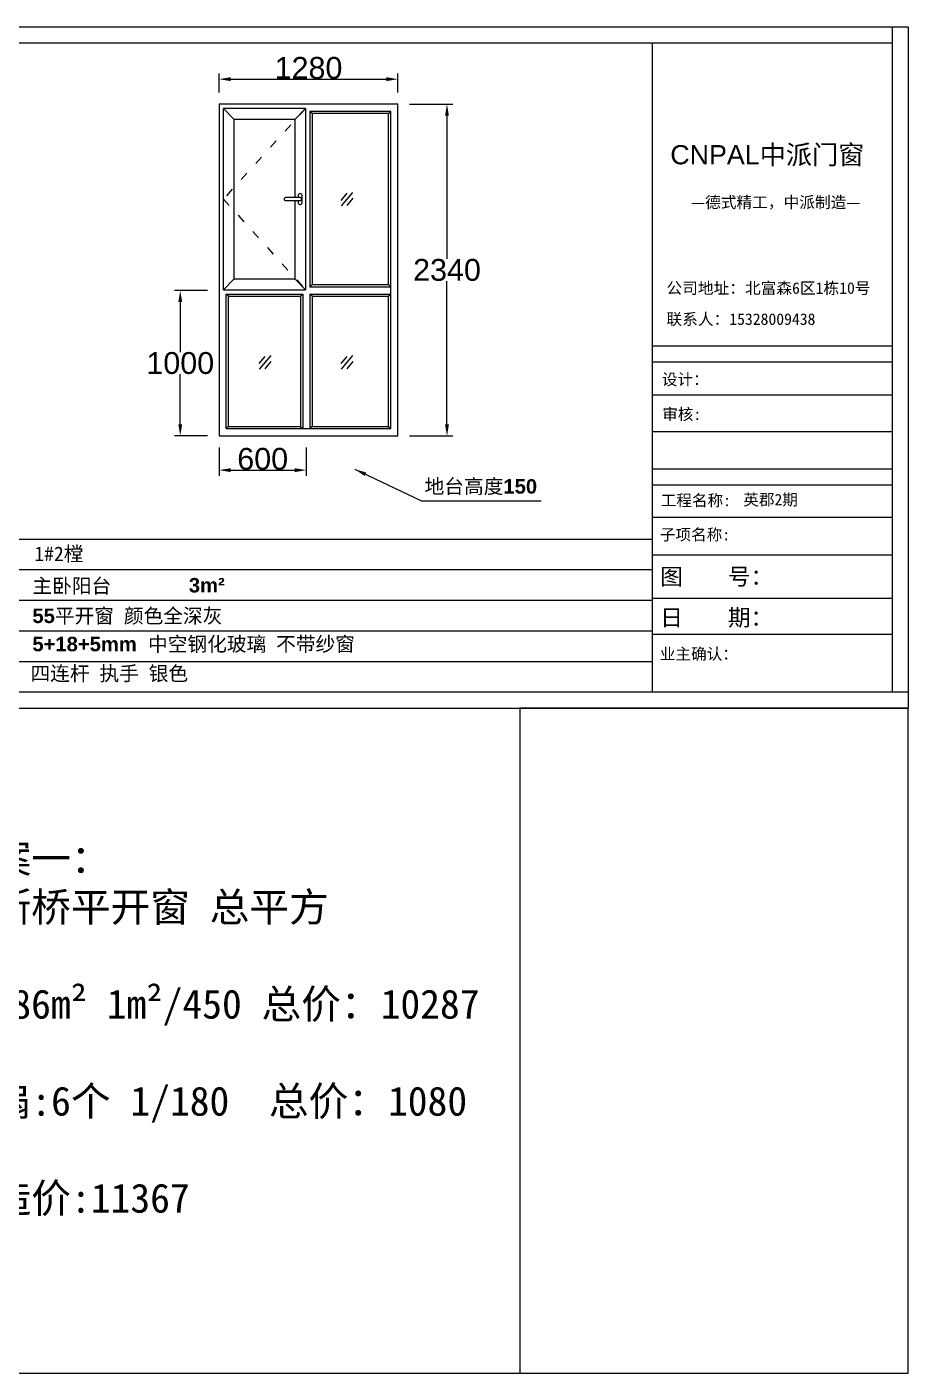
# Model space of a CAD drawing. Header units: inches. Extents: x -138455 to 599497, y -747149 to 13167.
# Drawn here: x 236844 to 242901, y -30309 to -21058 of the extents above; entities that cross this region are included whole.
import ezdxf

# ---------------------------------------------------------------- set-up
doc = ezdxf.new("R2010")
doc.units = ezdxf.units.IN
doc.header["$MEASUREMENT"] = 0
doc.header["$PDMODE"] = 35
doc.header["$PDSIZE"] = -3
doc.linetypes.add('ACAD_ISO03W100', pattern=[30, 12, -18])
doc.layers.add('0 @ 1', color=7, linetype='Continuous')
doc.styles.add('Annotative', font='arialbd.ttf')
doc.styles.add('MtXpl_', font='')
doc.styles.get("Standard").update_dxf_attribs({"font": 'arial.ttf'})
doc.styles.get('MtXpl_').set_extended_font_data('SimSun')
doc.dimstyles.get("Standard").update_dxf_attribs({"dimtxt": 80, "dimasz": 70, "dimexe": 40, "dimexo": 80, "dimgap": 0, "dimtad": 1, "dimtih": 1, "dimtoh": 1, "dimdec": 0, "dimzin": 0, "dimdsep": 46, "dimtxsty": 'Standard', "dimcen": 0.09, "dimadec": 0, "dimazin": 0, "dimtfac": 1, "dimtdec": 0, "dimtofl": 0, "dimtmove": 0, "dimatfit": 3, "dimfxl": 0, "dimtolj": 1, "dimtzin": 0, "dimarcsym": 0})

# ---------------------------------------------------------------- blocks, each defined once
blk = doc.blocks.new('*D429')
at = {"color": 0, "lineweight": -2, "transparency": 16777216}
for p, q in [((238164.7, -21508.9), (238164.7, -21377.3)), ((238244.7, -21417.3), (239314.7, -21417.3)), ((239394.7, -21508.9), (239394.7, -21377.3))]:
    blk.add_line(p, q, dxfattribs=at)
at = {"color": 0, "transparency": 16777216}
for points in [[(238244.7, -21404), (238244.7, -21430.7), (238164.7, -21417.3)], [(239314.7, -21404), (239314.7, -21430.7), (239394.7, -21417.3)]]:
    blk.add_solid(points, dxfattribs=at)
at = {"layer": 'Defpoints', "color": 0, "transparency": 16777216}
for p in [(239394.7, -21417.3), (238164.7, -21588.9), (239394.7, -21588.9)]:
    blk.add_point(p, dxfattribs=at)
at = {"color": 0, "transparency": 16777216, "insert": (238779.7, -21340.7), "char_height": 150, "attachment_point": 5}
blk.add_mtext('\\A1;1280', dxfattribs=at)
blk = doc.blocks.new('*D430')
at = {"color": 0, "lineweight": -2, "transparency": 16777216}
for p, q in [((239474.7, -21588.9), (239771.7, -21588.9)), ((239731.7, -21668.9), (239731.7, -22652.3)), ((239731.7, -23788.9), (239731.7, -22805.5)), ((239474.7, -23868.9), (239771.7, -23868.9))]:
    blk.add_line(p, q, dxfattribs=at)
at = {"color": 0, "transparency": 16777216}
for points in [[(239718.3, -21668.9), (239745, -21668.9), (239731.7, -21588.9)], [(239718.3, -23788.9), (239745, -23788.9), (239731.7, -23868.9)]]:
    blk.add_solid(points, dxfattribs=at)
at = {"layer": 'Defpoints', "color": 0, "transparency": 16777216}
for p in [(239394.7, -21588.9), (239394.7, -23868.9), (239731.7, -23868.9)]:
    blk.add_point(p, dxfattribs=at)
at = {"color": 0, "transparency": 16777216, "insert": (239731.7, -22728.9), "char_height": 150, "attachment_point": 5}
blk.add_mtext('\\A1;2340', dxfattribs=at)
blk = doc.blocks.new('*D431')
at = {"color": 0, "lineweight": -2, "transparency": 16777216}
for p, q in [((238084.7, -22868.9), (237858.1, -22868.9)), ((237898.1, -22948.9), (237898.1, -23292.3)), ((237898.1, -23788.9), (237898.1, -23445.5)), ((238084.7, -23868.9), (237858.1, -23868.9))]:
    blk.add_line(p, q, dxfattribs=at)
at = {"color": 0, "transparency": 16777216}
for points in [[(237884.8, -22948.9), (237911.4, -22948.9), (237898.1, -22868.9)], [(237884.8, -23788.9), (237911.4, -23788.9), (237898.1, -23868.9)]]:
    blk.add_solid(points, dxfattribs=at)
at = {"layer": 'Defpoints', "color": 0, "transparency": 16777216}
for p in [(238164.7, -22868.9), (237898.1, -23868.9), (238164.7, -23868.9)]:
    blk.add_point(p, dxfattribs=at)
at = {"color": 0, "transparency": 16777216, "insert": (237898.1, -23368.9), "char_height": 150, "attachment_point": 5}
blk.add_mtext('\\A1;1000', dxfattribs=at)
blk = doc.blocks.new('*D443')
at = {"color": 0, "lineweight": -2, "transparency": 16777216}
for p, q in [((238164.7, -23948.9), (238164.7, -24144)), ((238764.7, -23948.9), (238764.7, -24144)), ((238244.7, -24104), (238684.7, -24104))]:
    blk.add_line(p, q, dxfattribs=at)
at = {"color": 0, "transparency": 16777216}
for points in [[(238244.7, -24090.7), (238244.7, -24117.4), (238164.7, -24104)], [(238684.7, -24090.7), (238684.7, -24117.4), (238764.7, -24104)]]:
    blk.add_solid(points, dxfattribs=at)
at = {"layer": 'Defpoints', "color": 0, "transparency": 16777216}
for p in [(238164.7, -23868.9), (238764.7, -23868.9), (238764.7, -24104)]:
    blk.add_point(p, dxfattribs=at)
at = {"color": 0, "transparency": 16777216, "insert": (238464.7, -24027.5), "char_height": 150, "attachment_point": 5}
blk.add_mtext('\\A1;600', dxfattribs=at)
blk = doc.blocks.new('dzcs')
blk.add_lwpolyline([(142095.7, -3327.8), (142195.7, -3327.8, 0.414214), (142205.7, -3317.8), (142205.7, -3317.8, 0.414214), (142195.7, -3307.8), (142095.7, -3307.8, 0.414214), (142085.7, -3317.8), (142085.7, -3317.8, 0.414214)], format="xyb", close=True)
blk.add_lwpolyline([(142182.2, -3327.8), (142182.2, -3341.8, 0.414214), (142195.7, -3355.3), (142195.7, -3355.3, 0.414214), (142209.2, -3341.8), (142209.2, -3293.8, 0.414214), (142195.7, -3280.3), (142195.7, -3280.3, 0.414214), (142182.2, -3293.8), (142182.2, -3307.8)], format="xyb")
blk = doc.blocks.new('123as')
at = {"color": 0}
for p, q in [((90189, 51387), (90252, 51462)), ((90194, 51330), (90312, 51470)), ((90251, 51335), (90314, 51410))]:
    blk.add_line(p, q, dxfattribs=at)

msp = doc.modelspace()

# ---------------------------------------------------------------- linework, layer by layer
for p, q in [((231051.1, -21058.2), (242901.3, -21058.2)), ((242791.4, -21058.2), (242791.4, -25628.4)), ((242901.3, -21058.2), (242901.3, -25739.2)), ((236194.3, -21168.1), (242791.4, -21168.1)), ((241142.7, -21168.1), (241142.7, -25628.4)), ((239394.7, -21588.9), (238164.7, -21588.9)), ((238164.7, -21588.9), (238164.7, -23868.9)), ((238759.7, -21618.9), (238194.7, -21618.9)), ((238194.7, -22863.9), (238194.7, -21618.9)), ((238269.7, -21693.9), (238194.7, -21618.9)), ((238684.7, -21693.9), (238759.7, -21618.9)), ((238759.7, -21618.9), (238759.7, -22863.9)), ((238789.7, -21638.9), (238789.7, -22843.9)), ((239344.7, -21638.9), (238789.7, -21638.9)), ((238804.7, -21653.9), (238789.7, -21638.9)), ((239329.7, -21653.9), (239344.7, -21638.9)), ((239344.7, -23818.9), (239344.7, -21638.9)), ((239394.7, -23868.9), (239394.7, -21588.9)), ((238684.7, -21693.9), (238269.7, -21693.9)), ((238269.7, -22788.9), (238269.7, -21693.9)), ((238684.7, -21693.9), (238684.7, -22231.4)), ((238804.7, -21653.9), (238804.7, -22828.9)), ((239329.7, -21653.9), (238804.7, -21653.9)), ((239329.7, -22828.9), (239329.7, -21653.9)), ((238684.7, -22251.4), (238684.7, -22788.9)), ((238194.7, -22863.9), (238269.7, -22788.9)), ((238269.7, -22788.9), (238684.7, -22788.9)), ((238684.7, -22788.9), (238759.7, -22863.9)), ((238804.7, -22828.9), (238789.7, -22843.9)), ((238789.7, -22843.9), (239344.7, -22843.9)), ((238804.7, -22828.9), (239329.7, -22828.9)), ((239329.7, -22828.9), (239344.7, -22843.9)), ((238194.7, -22863.9), (238759.7, -22863.9)), ((238214.7, -22893.9), (238739.7, -22893.9)), ((238214.7, -23818.9), (238214.7, -22893.9)), ((238229.7, -22908.9), (238214.7, -22893.9)), ((238229.7, -22908.9), (238724.7, -22908.9)), ((238229.7, -23803.9), (238229.7, -22908.9)), ((238724.7, -22908.9), (238739.7, -22893.9)), ((238724.7, -22908.9), (238724.7, -23803.9)), ((238739.7, -22893.9), (238739.7, -23818.9)), ((238789.7, -22893.9), (239344.7, -22893.9)), ((238789.7, -22893.9), (238789.7, -23818.9)), ((238804.7, -22908.9), (238789.7, -22893.9)), ((238804.7, -22908.9), (239329.7, -22908.9)), ((238804.7, -22908.9), (238804.7, -23803.9)), ((239329.7, -22908.9), (239344.7, -22893.9)), ((239329.7, -23803.9), (239329.7, -22908.9)), ((241142.7, -23249.5), (242791.4, -23249.5)), ((241142.7, -23359.5), (242791.4, -23359.5)), ((241142.7, -23586.1), (242791.4, -23586.1)), ((238229.7, -23803.9), (238214.7, -23818.9)), ((238214.7, -23818.9), (239344.7, -23818.9)), ((238229.7, -23803.9), (238724.7, -23803.9)), ((238724.7, -23803.9), (238739.7, -23818.9)), ((238804.7, -23803.9), (238789.7, -23818.9)), ((238804.7, -23803.9), (239329.7, -23803.9)), ((239329.7, -23803.9), (239344.7, -23818.9)), ((241142.7, -23838.2), (242791.4, -23838.2)), ((238164.7, -23868.9), (239394.7, -23868.9)), ((241142.7, -24094.2), (242791.4, -24094.2)), ((241142.7, -24204.1), (242791.4, -24204.1)), ((241142.7, -24426.4), (242791.4, -24426.4)), ((236194.3, -24577.5), (241142.7, -24577.5)), ((241142.7, -24686.9), (242791.4, -24686.9)), ((236194.3, -24787.7), (241142.7, -24787.7)), ((236194.3, -24997.9), (241142.7, -24997.9)), ((241142.7, -24982.8), (242791.4, -24982.8)), ((236194.3, -25208.1), (241142.7, -25208.1)), ((241142.7, -25232), (242791.4, -25232)), ((236194.3, -25418.3), (241142.7, -25418.3)), ((231051.1, -25628.4), (237851.8, -25628.4)), ((231051.1, -25628.4), (242901.3, -25628.4)), ((236100.6, -25628.4), (242901.3, -25628.4)), ((226095.3, -25738.4), (242901.3, -25739.2)), ((241344.2, -25739.1), (241344.2, -25739.2)), ((231145.2, -30308.6), (240233.5, -30309.1))]:
    msp.add_line(p, q)
at = {"linetype": 'ACAD_ISO03W100', "ltscale": 5}
msp.add_lwpolyline([(238759.7, -21618.9), (238194.7, -22241.4), (238759.7, -22863.9)], dxfattribs=at)
msp.add_lwpolyline([(242901.3, -25739.2), (240233.5, -25739.2), (240233.5, -30309.1)])
msp.add_lwpolyline([(240233.5, -30309.1), (242901.3, -30309.1), (242901.3, -25739.2), (240233.5, -25739.2)], close=True)

# ---------------------------------------------------------------- block references
at = {"xscale": 0.6684526412304121, "yscale": 0.6684526412304121, "zscale": 0.6684526412304121}
for p in [(178716.1, -56600.3), (178153.5, -57722), (178716.1, -57722)]:
    msp.add_blockref('123as', p, dxfattribs=at)
msp.add_blockref('dzcs', (96526.5, -18923.6))

# ---------------------------------------------------------------- texts
msp.add_text('CNPAL', height=131.9).set_placement((241266.7, -22002.3))
at = {"style": 'MtXpl_'}
for s, height, p in [('中派门窗', 131.9, (241881.1, -22002.3)), ('—德式精工，中派制造—', 79.138, (241409.6, -22302.5)), ('公司地址：北富森6区1栋10号', 79.138, (241240.4, -22892.5)), ('联系人：15328009438', 79.138, (241240.4, -23105.9)), ('设计：', 78.65, (241208.7, -23519.4)), ('审核:', 78.65, (241211.2, -23759)), ('工程名称:', 78.65, (241200.8, -24351.1)), ('英郡2期', 78.65, (241768.5, -24346.1)), ('子项名称:', 78.65, (241194.9, -24586.3)), ('图    号：', 113.96, (241197.2, -24892.4)), ('日    期：', 113.96, (241197.2, -25173.8)), ('业主确认：', 78.65, (241194.8, -25406))]:
    msp.add_text(s, height=height, dxfattribs=at).set_placement(p)
at = {"layer": '0 @ 1', "attachment_point": 1, "style": 'Annotative'}
for s, width, heights, insert, char_height in [('{\\fSimSun|b1|i0|c134|p2;地台高度}150', 4396.385, [0], (239577.5, -24165.9), 99.361), ('{\\fSimSun|b1|i0|c134|p2;1#2樘}', 4396.385, [0], (236894.6, -24629.2), 99.361), ('{\\fSimSun|b1|i0|c134|p2;主卧阳台    }', 4396.385, [0], (236881.7, -24849.1), 99.361), ('3m²', 4396.385, [0], (237957.2, -24845.3), 99.36), ('55{\\fSimSun|b1|i0|c134|p2;平开窗 颜色全深灰}', 4396.385, [0], (236881.7, -25055.5), 99.361), ('5+18+5mm  {\\fSimSun|b1|i0|c134|p2;中空钢化玻璃 不带纱窗}', 5972.399, [0], (236881.6, -25249.5), 99.361), ('{\\fSimSun|b1|i0|c134|p2;四连杆 执手 银色}', 4396.385, [0], (236868.4, -25451.6), 99.361), ('{\\fSimSun|b1|i0|c134|p2;方案一：\\P55断桥平开窗 总平方\\P\\P22.86m² 1m²/450 总价：10287\\P\\P开扇:6个 1/180  总价：1080\\P\\P总造价:11367}', 5106.561, [2988.6], (236328.5, -26673.1), 200)]:
    msp.add_mtext_dynamic_manual_height_columns(s, width=width, gutter_width=903.5, heights=heights, dxfattribs=dict(at, insert=insert, char_height=char_height))

# ---------------------------------------------------------------- dimensions: what is measured, and where the dimension line sits
dim = msp.add_linear_dim(base=(239394.7, -21417.3), p1=(238164.7, -21588.9), p2=(239394.7, -21588.9), text='1280', dimstyle='Standard', override={"dimtxt": 150, "dimasz": 80})
dim.commit()
dim.dimension.update_dxf_attribs({"geometry": '*D429', "text_midpoint": (238779.7, -21340.7)})
dim = msp.add_linear_dim(base=(239731.7, -23868.9), p1=(239394.7, -21588.9), p2=(239394.7, -23868.9), angle=90, text='2340', dimstyle='Standard', override={"dimtxt": 150, "dimasz": 80})
dim.commit()
dim.dimension.update_dxf_attribs({"geometry": '*D430', "text_midpoint": (239731.7, -22728.9)})
dim = msp.add_linear_dim(base=(237898.1, -23868.9), p1=(238164.7, -22868.9), p2=(238164.7, -23868.9), angle=90, dimstyle='Standard', override={"dimtxt": 150, "dimasz": 80})
dim.commit()
dim.dimension.update_dxf_attribs({"geometry": '*D431', "text_midpoint": (237898.1, -23368.9), "dimtype": 160})
dim = msp.add_linear_dim(base=(238764.7, -24104), p1=(238164.7, -23868.9), p2=(238764.7, -23868.9), dimstyle='Standard', override={"dimtxt": 150, "dimasz": 80})
dim.commit()
dim.dimension.update_dxf_attribs({"geometry": '*D443', "text_midpoint": (238464.7, -24027.5)})

# ---------------------------------------------------------------- leaders
msp.add_leader([(239098.3, -24097.8), (239556.9, -24314.8), (240378.8, -24314.8)], dimstyle='Standard', override={"dimtxt": 150, "dimasz": 80, "dimgap": 0, "dimtad": 0})

doc.saveas('drawing.dxf')
